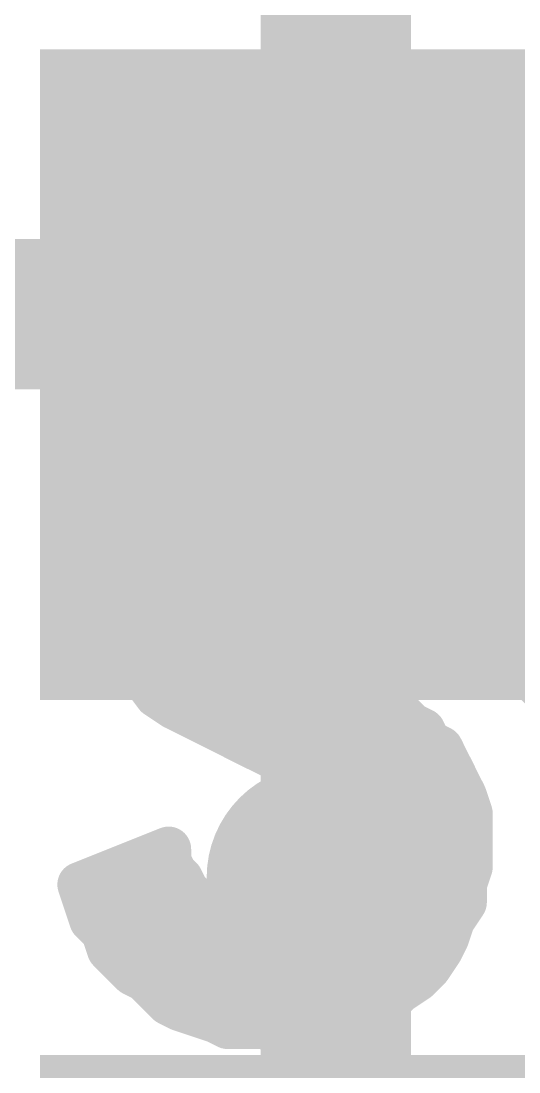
# Model space of a CAD drawing. Extents: x -0.5 to 61.7, y -0.1 to 16.6.
# Drawn here: x 22.963 to 23.805, y 4.751 to 6.528 of the extents above; entities that cross this region are included whole.
import ezdxf

# ---------------------------------------------------------------- set-up
doc = ezdxf.new("R2010")
doc.units = 0
for name, color, linetype in [('1', 12, 'CONTINUOUS'), ('16', 132, 'CONTINUOUS'), ('21', 41, 'CONTINUOUS'), ('22', 40, 'CONTINUOUS')]:
    doc.layers.add(name, color=color, linetype=linetype)

# ---------------------------------------------------------------- blocks, each defined once
blk = doc.blocks.new('RECT')
blk.add_solid([(-0.5, -0.5), (0.5, -0.5), (-0.5, 0.5), (0.5, 0.5)])

msp = doc.modelspace()

# ---------------------------------------------------------------- linework, layer by layer
at = {"layer": '1', "const_width": 0.254}
msp.add_lwpolyline([(23.495, 6.8262), (23.495, 1.27)], dxfattribs=at)
at = {"layer": '16', "const_width": 0.254}
for points in [[(22.5425, 6.0325), (23.3925, 6.0325)], [(23.3925, 6.0325), (23.495, 5.93)], [(23.495, 5.93), (23.495, 5.8738)], [(23.495, 5.8738), (24.13, 5.2388)]]:
    msp.add_lwpolyline(points, dxfattribs=at)
at = {"layer": '16', "const_width": 0.127}
for points in [[(23.4374, 6.0774, 1), (23.3476, 5.9876)], [(23.3925, 5.969, 1), (23.3925, 6.096)], [(23.5585, 5.93, 1), (23.4315, 5.93)], [(23.4501, 5.8851, 1), (23.5399, 5.9749)], [(23.5399, 5.9187, 1), (23.4501, 5.8288)], [(23.4315, 5.8738, 1), (23.5585, 5.8738)]]:
    msp.add_lwpolyline(points, format="xyb", dxfattribs=at)
at = {"layer": '21', "const_width": 0.0762}
for points in [[(23.3823, 5.828), (23.3523, 5.818)], [(23.4123, 5.828), (23.3823, 5.828)], [(23.4322, 5.828), (23.4123, 5.828)], [(23.4522, 5.828), (23.4322, 5.828)], [(23.4723, 5.818), (23.4522, 5.828)], [(23.3023, 5.808), (23.2722, 5.798)], [(23.3223, 5.818), (23.3023, 5.808)], [(23.3523, 5.818), (23.3223, 5.818)], [(23.4923, 5.818), (23.4723, 5.818)], [(23.5123, 5.808), (23.4923, 5.818)], [(23.5323, 5.798), (23.5123, 5.808)], [(23.2722, 5.798), (23.2523, 5.788)], [(23.2586, 5.7912), (23.539, 5.7912)], [(23.5423, 5.788), (23.5323, 5.798)], [(23.2523, 5.788), (23.2323, 5.768)], [(23.5623, 5.778), (23.5423, 5.788)], [(23.5823, 5.768), (23.5623, 5.778)], [(23.2323, 5.768), (23.2123, 5.748)], [(23.5922, 5.748), (23.5823, 5.768)], [(23.1923, 5.738), (23.1723, 5.718)], [(23.2123, 5.748), (23.1923, 5.738)], [(23.6122, 5.738), (23.5922, 5.748)], [(23.6223, 5.718), (23.6122, 5.738)], [(23.1723, 5.718), (23.1623, 5.688)], [(23.1713, 5.715), (23.6253, 5.715)], [(23.6323, 5.708), (23.6223, 5.718)], [(23.6423, 5.688), (23.6323, 5.708)], [(23.1623, 5.688), (23.1523, 5.668)], [(23.6523, 5.668), (23.6423, 5.688)], [(23.1523, 5.668), (23.1423, 5.638)], [(23.3323, 5.658), (23.3422, 5.668)], [(23.3422, 5.668), (23.3622, 5.668)], [(23.3622, 5.668), (23.3723, 5.678)], [(23.3723, 5.678), (23.4223, 5.678)], [(23.4223, 5.678), (23.4322, 5.668)], [(23.4322, 5.668), (23.4522, 5.668)], [(23.4522, 5.668), (23.4623, 5.658)], [(23.6623, 5.648), (23.6523, 5.668)], [(23.3123, 5.638), (23.3223, 5.648)], [(23.3223, 5.648), (23.3223, 5.658)], [(23.3223, 5.658), (23.3323, 5.658)], [(23.4623, 5.658), (23.4723, 5.658)], [(23.4723, 5.658), (23.4723, 5.648)], [(23.4723, 5.648), (23.4823, 5.638)], [(23.5323, 5.578), (23.6623, 5.648)], [(23.1423, 5.638), (23.1323, 5.618)], [(23.1425, 5.6388), (23.3131, 5.6388)], [(23.3023, 5.628), (23.3123, 5.638)], [(23.4815, 5.6388), (23.6452, 5.6388)], [(23.4823, 5.638), (23.4923, 5.638)], [(23.4923, 5.638), (23.5023, 5.628)], [(23.1323, 5.618), (23.1323, 5.588)], [(23.2823, 5.608), (23.2923, 5.618)], [(23.2923, 5.618), (23.2923, 5.628)], [(23.2923, 5.628), (23.3023, 5.628)], [(23.5023, 5.628), (23.5023, 5.618)], [(23.5023, 5.618), (23.5123, 5.608)], [(23.2823, 5.538), (23.2823, 5.608)], [(23.5123, 5.608), (23.5222, 5.598)], [(23.5222, 5.598), (23.5222, 5.588)], [(23.1323, 5.588), (23.1223, 5.558)], [(23.5222, 5.588), (23.5323, 5.578)], [(23.1238, 5.5626), (23.2823, 5.5626)], [(23.1223, 5.558), (23.1323, 5.508)], [(23.2923, 5.528), (23.2823, 5.538)], [(23.3023, 5.518), (23.2923, 5.528)], [(23.1323, 5.508), (23.1423, 5.458)], [(23.3123, 5.508), (23.3023, 5.518)], [(23.3223, 5.498), (23.3123, 5.508)], [(23.3323, 5.488), (23.3223, 5.498)], [(23.3523, 5.478), (23.3323, 5.488)], [(23.1366, 5.4864), (23.3355, 5.4864)], [(23.3622, 5.468), (23.3523, 5.478)], [(23.1423, 5.458), (23.1623, 5.428)], [(23.3823, 5.458), (23.3622, 5.468)], [(23.4023, 5.448), (23.3823, 5.458)], [(23.4223, 5.438), (23.4023, 5.448)], [(23.4423, 5.428), (23.4223, 5.438)], [(23.1623, 5.428), (23.1923, 5.388)], [(23.4623, 5.428), (23.4423, 5.428)], [(23.4823, 5.418), (23.4623, 5.428)], [(23.5023, 5.408), (23.4823, 5.418)], [(23.1756, 5.4102), (23.4978, 5.4102)], [(23.5222, 5.398), (23.5023, 5.408)], [(23.1923, 5.388), (23.2223, 5.368)], [(23.5423, 5.388), (23.5222, 5.398)], [(23.5623, 5.378), (23.5423, 5.388)], [(23.2223, 5.368), (23.2623, 5.348)], [(23.5823, 5.368), (23.5623, 5.378)], [(23.6023, 5.358), (23.5823, 5.368)], [(23.2623, 5.348), (23.3023, 5.328)], [(23.6223, 5.338), (23.6023, 5.358)], [(23.2903, 5.334), (23.6303, 5.334)], [(23.3023, 5.328), (23.3422, 5.308)], [(23.6423, 5.328), (23.6223, 5.338)], [(23.6523, 5.308), (23.6423, 5.328)], [(23.3422, 5.308), (23.3823, 5.288)], [(23.6723, 5.298), (23.6523, 5.308)], [(23.6822, 5.278), (23.6723, 5.298)], [(23.3823, 5.288), (23.4223, 5.268)], [(23.6923, 5.258), (23.6822, 5.278)], [(23.4223, 5.268), (23.4522, 5.258)], [(23.4522, 5.258), (23.4923, 5.238)], [(23.4527, 5.2578), (23.6924, 5.2578)], [(23.7022, 5.238), (23.6923, 5.258)], [(23.4923, 5.238), (23.5123, 5.208)], [(23.7123, 5.218), (23.7022, 5.238)], [(23.5123, 5.208), (23.5423, 5.188)], [(23.7223, 5.188), (23.7123, 5.218)], [(23.5423, 5.188), (23.5523, 5.158)], [(23.7223, 5.098), (23.7223, 5.188)], [(23.5444, 5.1816), (23.7223, 5.1816)], [(23.5523, 5.158), (23.5523, 5.068)], [(23.2123, 5.128), (23.0623, 5.068)], [(23.2123, 5.108), (23.2123, 5.128)], [(23.1558, 5.1054), (23.2136, 5.1054)], [(23.2223, 5.088), (23.2123, 5.108)], [(23.5523, 5.1054), (23.7223, 5.1054)], [(23.7123, 5.068), (23.7223, 5.098)], [(23.2323, 5.078), (23.2223, 5.088)], [(23.0623, 5.068), (23.0723, 5.038)], [(23.2423, 5.058), (23.2323, 5.078)], [(23.5523, 5.068), (23.5423, 5.058)], [(23.7123, 5.038), (23.7123, 5.068)], [(23.2523, 5.048), (23.2423, 5.058)], [(23.2623, 5.038), (23.2523, 5.048)], [(23.5423, 5.048), (23.5323, 5.038)], [(23.5423, 5.058), (23.5423, 5.048)], [(23.0723, 5.038), (23.0823, 5.008)], [(23.0752, 5.0292), (23.2711, 5.0292)], [(23.2722, 5.028), (23.2623, 5.038)], [(23.2823, 5.018), (23.2722, 5.028)], [(23.5323, 5.038), (23.5222, 5.018)], [(23.5279, 5.0292), (23.7064, 5.0292)], [(23.6923, 5.008), (23.7123, 5.038)], [(23.2923, 5.008), (23.2823, 5.018)], [(23.5222, 5.018), (23.5123, 5.008)], [(23.0823, 5.008), (23.1023, 4.988)], [(23.3023, 4.998), (23.2923, 5.008)], [(23.3223, 4.988), (23.3023, 4.998)], [(23.4923, 4.998), (23.4723, 4.988)], [(23.5023, 5.008), (23.4923, 4.998)], [(23.5123, 5.008), (23.5023, 5.008)], [(23.6822, 4.978), (23.6923, 5.008)], [(23.1023, 4.988), (23.1122, 4.958)], [(23.3323, 4.988), (23.3223, 4.988)], [(23.3523, 4.978), (23.3323, 4.988)], [(23.3823, 4.978), (23.3523, 4.978)], [(23.4023, 4.968), (23.3823, 4.978)], [(23.4223, 4.978), (23.4023, 4.968)], [(23.4522, 4.978), (23.4223, 4.978)], [(23.4623, 4.988), (23.4522, 4.978)], [(23.4723, 4.988), (23.4623, 4.988)], [(23.6723, 4.958), (23.6822, 4.978)], [(23.1122, 4.958), (23.1323, 4.938)], [(23.6523, 4.928), (23.6723, 4.958)], [(23.1173, 4.953), (23.6689, 4.953)], [(23.1323, 4.938), (23.1523, 4.918)], [(23.6323, 4.908), (23.6523, 4.928)], [(23.1523, 4.918), (23.1723, 4.908)], [(23.1723, 4.908), (23.1923, 4.888)], [(23.6023, 4.888), (23.6323, 4.908)], [(23.1923, 4.888), (23.2123, 4.868)], [(23.5823, 4.868), (23.6023, 4.888)], [(23.2035, 4.8768), (23.5911, 4.8768)], [(23.2123, 4.868), (23.2323, 4.858)], [(23.5523, 4.858), (23.5823, 4.868)], [(23.2323, 4.858), (23.2623, 4.848)], [(23.5222, 4.848), (23.5523, 4.858)], [(23.2623, 4.848), (23.2923, 4.838)], [(23.2923, 4.838), (23.3123, 4.828)], [(23.4623, 4.828), (23.4923, 4.838)], [(23.4923, 4.838), (23.5222, 4.848)], [(23.3123, 4.828), (23.3723, 4.828)], [(23.3723, 4.828), (23.4023, 4.818)], [(23.4023, 4.818), (23.4322, 4.828)], [(23.4322, 4.828), (23.4623, 4.828)]]:
    msp.add_lwpolyline(points, dxfattribs=at)
at = {"layer": '21', "const_width": 0.0381}
for points in [[(23.3823, 5.8471, 1), (23.3823, 5.809)], [(23.3883, 5.8099, 1), (23.3762, 5.8461)], [(23.4123, 5.8471, 1), (23.4123, 5.809)], [(23.4123, 5.809, 1), (23.4123, 5.8471)], [(23.4322, 5.8471, 1), (23.4322, 5.809)], [(23.4322, 5.809, 1), (23.4322, 5.8471)], [(23.4608, 5.845, 1), (23.4437, 5.811)], [(23.4522, 5.809, 1), (23.4522, 5.8471)], [(23.3083, 5.7899, 1), (23.2962, 5.8261)], [(23.3223, 5.8371, 1), (23.3223, 5.799)], [(23.3308, 5.801, 1), (23.3137, 5.835)], [(23.3462, 5.8361, 1), (23.3583, 5.7999)], [(23.3523, 5.799, 1), (23.3523, 5.8371)], [(23.4723, 5.8371, 1), (23.4723, 5.799)], [(23.4637, 5.801, 1), (23.4808, 5.835)], [(23.5008, 5.835, 1), (23.4837, 5.801)], [(23.4923, 5.799, 1), (23.4923, 5.8371)], [(23.5208, 5.825, 1), (23.5037, 5.791)], [(23.2586, 5.8102, 1), (23.2586, 5.7721)], [(23.2662, 5.8161, 1), (23.2783, 5.7799)], [(23.2808, 5.781, 1), (23.2637, 5.815)], [(23.2937, 5.825, 1), (23.3108, 5.791)], [(23.5037, 5.791, 1), (23.5208, 5.825)], [(23.5457, 5.8115, 1), (23.5188, 5.7845)], [(23.5237, 5.781, 1), (23.5408, 5.815)], [(23.539, 5.7721, 1), (23.539, 5.8102)], [(23.2437, 5.805, 1), (23.2608, 5.771)], [(23.2657, 5.7745, 1), (23.2388, 5.8015)], [(23.5508, 5.805, 1), (23.5337, 5.771)], [(23.5288, 5.7745, 1), (23.5557, 5.8015)], [(23.5708, 5.795, 1), (23.5537, 5.761)], [(23.5537, 5.761, 1), (23.5708, 5.795)], [(23.2188, 5.7815, 1), (23.2457, 5.7545)], [(23.2457, 5.7545, 1), (23.2188, 5.7815)], [(23.5993, 5.7765, 1), (23.5652, 5.7595)], [(23.5737, 5.751, 1), (23.5908, 5.785)], [(23.2057, 5.7245, 1), (23.1788, 5.7515)], [(23.1988, 5.7615, 1), (23.2257, 5.7345)], [(23.2208, 5.731, 1), (23.2037, 5.765)], [(23.6008, 5.765, 1), (23.5837, 5.731)], [(23.5752, 5.7395, 1), (23.6093, 5.7565)], [(23.6293, 5.7465, 1), (23.5952, 5.7295)], [(23.1837, 5.755, 1), (23.2008, 5.721)], [(23.6037, 5.721, 1), (23.6208, 5.755)], [(23.1713, 5.734, 1), (23.1713, 5.6959)], [(23.1588, 5.7315, 1), (23.1857, 5.7045)], [(23.1903, 5.712, 1), (23.1542, 5.724)], [(23.6357, 5.7315, 1), (23.6088, 5.7045)], [(23.6052, 5.7095, 1), (23.6393, 5.7265)], [(23.6493, 5.7165, 1), (23.6152, 5.6995)], [(23.6188, 5.6945, 1), (23.6457, 5.7215)], [(23.6253, 5.6959, 1), (23.6253, 5.734)], [(23.1793, 5.6795, 1), (23.1452, 5.6965)], [(23.6593, 5.6965, 1), (23.6252, 5.6795)], [(23.1703, 5.662, 1), (23.1342, 5.674)], [(23.1442, 5.694, 1), (23.1803, 5.682)], [(23.3422, 5.6871, 1), (23.3422, 5.649)], [(23.3557, 5.6545, 1), (23.3288, 5.6815)], [(23.3723, 5.697, 1), (23.3723, 5.6589)], [(23.3857, 5.6645, 1), (23.3588, 5.6915)], [(23.3622, 5.649, 1), (23.3622, 5.6871)], [(23.4357, 5.6915, 1), (23.4088, 5.6645)], [(23.4322, 5.6871, 1), (23.4322, 5.649)], [(23.4223, 5.6589, 1), (23.4223, 5.697)], [(23.4657, 5.6815, 1), (23.4388, 5.6545)], [(23.4522, 5.649, 1), (23.4522, 5.6871)], [(23.6252, 5.6795, 1), (23.6593, 5.6965)], [(23.6693, 5.6765, 1), (23.6352, 5.6595)], [(23.1352, 5.6765, 1), (23.1693, 5.6595)], [(23.3223, 5.6771, 1), (23.3223, 5.639)], [(23.3413, 5.658, 1), (23.3032, 5.658)], [(23.3357, 5.6345, 1), (23.3088, 5.6615)], [(23.3188, 5.6715, 1), (23.3457, 5.6445)], [(23.3323, 5.639, 1), (23.3323, 5.6771)], [(23.3488, 5.6815, 1), (23.3757, 5.6545)], [(23.4188, 5.6545, 1), (23.4457, 5.6815)], [(23.4623, 5.6771, 1), (23.4623, 5.639)], [(23.4488, 5.6445, 1), (23.4757, 5.6715)], [(23.4913, 5.658, 1), (23.4532, 5.658)], [(23.4857, 5.6615, 1), (23.4588, 5.6345)], [(23.4723, 5.639, 1), (23.4723, 5.6771)], [(23.6352, 5.6595, 1), (23.6693, 5.6765)], [(23.6713, 5.6312, 1), (23.6532, 5.6648)], [(23.1425, 5.6579, 1), (23.1425, 5.6198)], [(23.1593, 5.6295, 1), (23.1252, 5.6465)], [(23.2988, 5.6515, 1), (23.3257, 5.6245)], [(23.3257, 5.6245, 1), (23.2988, 5.6515)], [(23.3131, 5.6198, 1), (23.3131, 5.6579)], [(23.4815, 5.6579, 1), (23.4815, 5.6198)], [(23.4823, 5.657, 1), (23.4823, 5.6189)], [(23.4688, 5.6245, 1), (23.4957, 5.6515)], [(23.5057, 5.6515, 1), (23.4788, 5.6245)], [(23.4923, 5.6189, 1), (23.4923, 5.657)], [(23.6452, 5.6198, 1), (23.6452, 5.6579)], [(23.6452, 5.6395, 1), (23.6793, 5.6565)], [(23.1513, 5.618, 1), (23.1132, 5.618)], [(23.1242, 5.644, 1), (23.1603, 5.632)], [(23.3113, 5.628, 1), (23.2732, 5.628)], [(23.2923, 5.6471, 1), (23.2923, 5.609)], [(23.3057, 5.6045, 1), (23.2788, 5.6315)], [(23.2888, 5.6415, 1), (23.3157, 5.6145)], [(23.3023, 5.609, 1), (23.3023, 5.6471)], [(23.3032, 5.648, 1), (23.3413, 5.648)], [(23.4532, 5.648, 1), (23.4913, 5.648)], [(23.5157, 5.6315, 1), (23.4888, 5.6045)], [(23.5213, 5.628, 1), (23.4832, 5.628)], [(23.4888, 5.6145, 1), (23.5157, 5.6415)], [(23.1152, 5.6265, 1), (23.1493, 5.6095)], [(23.2688, 5.6215, 1), (23.2957, 5.5945)], [(23.3013, 5.608, 1), (23.2632, 5.608)], [(23.2732, 5.618, 1), (23.3113, 5.618)], [(23.4832, 5.618, 1), (23.5213, 5.618)], [(23.5257, 5.6215, 1), (23.4988, 5.5945)], [(23.4988, 5.5945, 1), (23.5257, 5.6215)], [(23.5413, 5.598, 1), (23.5032, 5.598)], [(23.1503, 5.582, 1), (23.1142, 5.594)], [(23.5357, 5.6015, 1), (23.5088, 5.5745)], [(23.5088, 5.5845, 1), (23.5357, 5.6115)], [(23.1238, 5.5817, 1), (23.1238, 5.5436)], [(23.1132, 5.588, 1), (23.1513, 5.588)], [(23.2823, 5.5436, 1), (23.2823, 5.5817)], [(23.5032, 5.588, 1), (23.5413, 5.588)], [(23.5232, 5.5948, 1), (23.5413, 5.5612)], [(23.5188, 5.5645, 1), (23.5457, 5.5915)], [(23.1409, 5.5617, 1), (23.1036, 5.5543)], [(23.1042, 5.564, 1), (23.1403, 5.552)], [(23.2957, 5.5515, 1), (23.2688, 5.5245)], [(23.3057, 5.5415, 1), (23.2788, 5.5145)], [(23.1509, 5.5117, 1), (23.1136, 5.5043)], [(23.2632, 5.538, 1), (23.3013, 5.538)], [(23.2788, 5.5145, 1), (23.3057, 5.5415)], [(23.3157, 5.5315, 1), (23.2888, 5.5045)], [(23.2888, 5.5045, 1), (23.3157, 5.5315)], [(23.3257, 5.5215, 1), (23.2988, 5.4945)], [(23.1136, 5.5043, 1), (23.1509, 5.5117)], [(23.2988, 5.4945, 1), (23.3257, 5.5215)], [(23.3357, 5.5115, 1), (23.3088, 5.4845)], [(23.3088, 5.4845, 1), (23.3357, 5.5115)], [(23.3408, 5.505, 1), (23.3237, 5.471)], [(23.1366, 5.5055, 1), (23.1366, 5.4674)], [(23.3188, 5.4745, 1), (23.3457, 5.5015)], [(23.3657, 5.4915, 1), (23.3388, 5.4645)], [(23.3355, 5.4674, 1), (23.3355, 5.5055)], [(23.3437, 5.461, 1), (23.3608, 5.495)], [(23.1581, 5.4686, 1), (23.1264, 5.4474)], [(23.3708, 5.485, 1), (23.3537, 5.451)], [(23.3488, 5.4545, 1), (23.3757, 5.4815)], [(23.3908, 5.475, 1), (23.3737, 5.441)], [(23.3737, 5.441, 1), (23.3908, 5.475)], [(23.1236, 5.4543, 1), (23.1609, 5.4617)], [(23.4108, 5.465, 1), (23.3937, 5.431)], [(23.3937, 5.431, 1), (23.4108, 5.465)], [(23.4308, 5.455, 1), (23.4137, 5.421)], [(23.4137, 5.421, 1), (23.4308, 5.455)], [(23.1775, 5.4394, 1), (23.147, 5.4166)], [(23.1464, 5.4174, 1), (23.1781, 5.4386)], [(23.4423, 5.447, 1), (23.4423, 5.4089)], [(23.4337, 5.411, 1), (23.4508, 5.445)], [(23.4708, 5.445, 1), (23.4537, 5.411)], [(23.4623, 5.4089, 1), (23.4623, 5.447)], [(23.4908, 5.435, 1), (23.4737, 5.401)], [(23.1756, 5.4293, 1), (23.1756, 5.3912)], [(23.4737, 5.401, 1), (23.4908, 5.435)], [(23.5108, 5.425, 1), (23.4937, 5.391)], [(23.4937, 5.391, 1), (23.5108, 5.425)], [(23.4978, 5.3912, 1), (23.4978, 5.4293)], [(23.2028, 5.4039, 1), (23.1817, 5.3721)], [(23.5308, 5.415, 1), (23.5137, 5.381)], [(23.5137, 5.381, 1), (23.5308, 5.415)], [(23.5508, 5.405, 1), (23.5337, 5.371)], [(23.5337, 5.371, 1), (23.5508, 5.405)], [(23.177, 5.3766, 1), (23.2075, 5.3994)], [(23.2308, 5.385, 1), (23.2137, 5.351)], [(23.2117, 5.3521, 1), (23.2328, 5.3839)], [(23.5708, 5.395, 1), (23.5537, 5.361)], [(23.5537, 5.361, 1), (23.5708, 5.395)], [(23.5908, 5.385, 1), (23.5737, 5.351)], [(23.5737, 5.351, 1), (23.5908, 5.385)], [(23.2708, 5.365, 1), (23.2537, 5.331)], [(23.2537, 5.331, 1), (23.2708, 5.365)], [(23.6157, 5.3715, 1), (23.5888, 5.3445)], [(23.5937, 5.341, 1), (23.6108, 5.375)], [(23.2903, 5.3531, 1), (23.2903, 5.315)], [(23.3108, 5.345, 1), (23.2937, 5.311)], [(23.6308, 5.355, 1), (23.6137, 5.321)], [(23.6088, 5.3245, 1), (23.6357, 5.3515)], [(23.6593, 5.3365, 1), (23.6252, 5.3195)], [(23.6303, 5.315, 1), (23.6303, 5.3531)], [(23.2937, 5.311, 1), (23.3108, 5.345)], [(23.6337, 5.311, 1), (23.6508, 5.345)], [(23.3508, 5.325, 1), (23.3337, 5.291)], [(23.3337, 5.291, 1), (23.3508, 5.325)], [(23.6608, 5.325, 1), (23.6437, 5.291)], [(23.6352, 5.2995, 1), (23.6693, 5.3165)], [(23.6893, 5.3065, 1), (23.6552, 5.2895)], [(23.6637, 5.281, 1), (23.6808, 5.315)], [(23.3908, 5.305, 1), (23.3737, 5.271)], [(23.3737, 5.271, 1), (23.3908, 5.305)], [(23.6993, 5.2865, 1), (23.6652, 5.2695)], [(23.4283, 5.2861, 1), (23.4162, 5.2499)], [(23.4137, 5.251, 1), (23.4308, 5.285)], [(23.4608, 5.275, 1), (23.4437, 5.241)], [(23.4527, 5.2769, 1), (23.4527, 5.2388)], [(23.4462, 5.2399, 1), (23.4583, 5.2761)], [(23.6652, 5.2695, 1), (23.6993, 5.2865)], [(23.7093, 5.2665, 1), (23.6752, 5.2495)], [(23.6924, 5.2388, 1), (23.6924, 5.2769)], [(23.6752, 5.2495, 1), (23.7093, 5.2665)], [(23.5081, 5.2486, 1), (23.4764, 5.2274)], [(23.4837, 5.221, 1), (23.5008, 5.255)], [(23.7193, 5.2465, 1), (23.6852, 5.2295)], [(23.6852, 5.2295, 1), (23.7193, 5.2465)], [(23.5228, 5.2239, 1), (23.5017, 5.1921)], [(23.7303, 5.224, 1), (23.6942, 5.212)], [(23.6952, 5.2095, 1), (23.7293, 5.2265)], [(23.4964, 5.1974, 1), (23.5281, 5.2186)], [(23.5603, 5.194, 1), (23.5242, 5.182)], [(23.7413, 5.188, 1), (23.7032, 5.188)], [(23.5444, 5.2007, 1), (23.5444, 5.1626)], [(23.5317, 5.1721, 1), (23.5528, 5.2039)], [(23.7042, 5.182, 1), (23.7403, 5.194)], [(23.7223, 5.1626, 1), (23.7223, 5.2007)], [(23.5713, 5.158, 1), (23.5332, 5.158)], [(23.5342, 5.152, 1), (23.5703, 5.164)], [(23.2313, 5.128, 1), (23.1932, 5.128)], [(23.2193, 5.1103, 1), (23.2052, 5.1457)], [(23.1558, 5.1245, 1), (23.1558, 5.0864)], [(23.2293, 5.1165, 1), (23.1952, 5.0995)], [(23.2136, 5.0864, 1), (23.2136, 5.1245)], [(23.5523, 5.1245, 1), (23.5523, 5.0864)], [(23.7403, 5.092, 1), (23.7042, 5.104)], [(23.7223, 5.0864, 1), (23.7223, 5.1245)], [(23.1932, 5.108, 1), (23.2313, 5.108)], [(23.2357, 5.1015, 1), (23.2088, 5.0745)], [(23.0552, 5.0857, 1), (23.0693, 5.0503)], [(23.0803, 5.074, 1), (23.0442, 5.062)], [(23.2052, 5.0795, 1), (23.2393, 5.0965)], [(23.2493, 5.0865, 1), (23.2152, 5.0695)], [(23.2188, 5.0645, 1), (23.2457, 5.0915)], [(23.5657, 5.0545, 1), (23.5388, 5.0815)], [(23.7313, 5.068, 1), (23.6932, 5.068)], [(23.7032, 5.098, 1), (23.7413, 5.098)], [(23.2557, 5.0715, 1), (23.2288, 5.0445)], [(23.2252, 5.0495, 1), (23.2593, 5.0665)], [(23.2657, 5.0615, 1), (23.2388, 5.0345)], [(23.5613, 5.058, 1), (23.5232, 5.058)], [(23.5288, 5.0715, 1), (23.5557, 5.0445)], [(23.5557, 5.0345, 1), (23.5288, 5.0615)], [(23.5332, 5.068, 1), (23.5713, 5.068)], [(23.6942, 5.074, 1), (23.7303, 5.062)], [(23.0903, 5.044, 1), (23.0542, 5.032)], [(23.0752, 5.0483, 1), (23.0752, 5.0102)], [(23.2388, 5.0345, 1), (23.2657, 5.0615)], [(23.2757, 5.0515, 1), (23.2488, 5.0245)], [(23.2488, 5.0245, 1), (23.2757, 5.0515)], [(23.2857, 5.0415, 1), (23.2588, 5.0145)], [(23.2711, 5.0102, 1), (23.2711, 5.0483)], [(23.5279, 5.0483, 1), (23.5279, 5.0102)], [(23.5188, 5.0515, 1), (23.5457, 5.0245)], [(23.5493, 5.0295, 1), (23.5152, 5.0465)], [(23.5232, 5.048, 1), (23.5613, 5.048)], [(23.7281, 5.0274, 1), (23.6964, 5.0486)], [(23.7064, 5.0102, 1), (23.7064, 5.0483)], [(23.0542, 5.032, 1), (23.0903, 5.044)], [(23.2588, 5.0145, 1), (23.2857, 5.0415)], [(23.2957, 5.0315, 1), (23.2688, 5.0045)], [(23.2688, 5.0045, 1), (23.2957, 5.0315)], [(23.5357, 5.0045, 1), (23.5088, 5.0315)], [(23.6932, 5.038, 1), (23.7313, 5.038)], [(23.0957, 5.0215, 1), (23.0688, 4.9945)], [(23.0642, 5.002, 1), (23.1003, 5.014)], [(23.3057, 5.0215, 1), (23.2788, 4.9945)], [(23.2788, 4.9945, 1), (23.3057, 5.0215)], [(23.3108, 5.015, 1), (23.2937, 4.981)], [(23.2888, 4.9845, 1), (23.3157, 5.0115)], [(23.4788, 5.0115, 1), (23.5057, 4.9845)], [(23.5023, 5.0271, 1), (23.5023, 4.9889)], [(23.5008, 4.981, 1), (23.4837, 5.015)], [(23.5157, 4.9945, 1), (23.4888, 5.0215)], [(23.4988, 5.0215, 1), (23.5257, 4.9945)], [(23.5052, 5.0265, 1), (23.5393, 5.0095)], [(23.5123, 4.9889, 1), (23.5123, 5.0271)], [(23.6764, 5.0186, 1), (23.7081, 4.9974)], [(23.7103, 5.002, 1), (23.6742, 5.014)], [(23.1203, 4.994, 1), (23.0842, 4.982)], [(23.0888, 4.9745, 1), (23.1157, 5.0015)], [(23.3223, 5.0071, 1), (23.3223, 4.969)], [(23.3408, 5.005, 1), (23.3237, 4.971)], [(23.3137, 4.971, 1), (23.3308, 5.005)], [(23.3323, 4.969, 1), (23.3323, 5.0071)], [(23.3523, 4.9971, 1), (23.3523, 4.959)], [(23.3437, 4.961, 1), (23.3608, 4.995)], [(23.3908, 4.995, 1), (23.3737, 4.961)], [(23.3823, 4.959, 1), (23.3823, 4.9971)], [(23.4223, 4.9971, 1), (23.4223, 4.959)], [(23.4308, 4.961, 1), (23.4137, 4.995)], [(23.4623, 5.0071, 1), (23.4623, 4.969)], [(23.4757, 4.9745, 1), (23.4488, 5.0015)], [(23.4522, 4.959, 1), (23.4522, 4.9971)], [(23.4637, 5.005, 1), (23.4808, 4.971)], [(23.4723, 4.969, 1), (23.4723, 5.0071)], [(23.6993, 4.9695, 1), (23.6652, 4.9865)], [(23.1257, 4.9715, 1), (23.0988, 4.9445)], [(23.3937, 4.985, 1), (23.4108, 4.951)], [(23.3937, 4.951, 1), (23.4108, 4.985)], [(23.4388, 4.9915, 1), (23.4657, 4.9645)], [(23.6881, 4.9474, 1), (23.6564, 4.9686)], [(23.6642, 4.984, 1), (23.7003, 4.972)], [(23.0942, 4.952, 1), (23.1303, 4.964)], [(23.1173, 4.9721, 1), (23.1173, 4.934)], [(23.1457, 4.9515, 1), (23.1188, 4.9245)], [(23.6552, 4.9665, 1), (23.6893, 4.9495)], [(23.6689, 4.934, 1), (23.6689, 4.9721)], [(23.1188, 4.9245, 1), (23.1457, 4.9515)], [(23.6364, 4.9386, 1), (23.6681, 4.9174)], [(23.6657, 4.9145, 1), (23.6388, 4.9415)], [(23.1608, 4.935, 1), (23.1437, 4.901)], [(23.1388, 4.9045, 1), (23.1657, 4.9315)], [(23.1857, 4.9215, 1), (23.1588, 4.8945)], [(23.1637, 4.891, 1), (23.1808, 4.925)], [(23.6188, 4.9215, 1), (23.6457, 4.8945)], [(23.6428, 4.8921, 1), (23.6217, 4.9239)], [(23.2057, 4.9015, 1), (23.1788, 4.8745)], [(23.5917, 4.9039, 1), (23.6128, 4.8721)], [(23.6157, 4.8745, 1), (23.5888, 4.9015)], [(23.1788, 4.8745, 1), (23.2057, 4.9015)], [(23.2035, 4.8959, 1), (23.2035, 4.8578)], [(23.2208, 4.885, 1), (23.2037, 4.851)], [(23.5883, 4.8499, 1), (23.5762, 4.8861)], [(23.5911, 4.8578, 1), (23.5911, 4.8959)], [(23.1988, 4.8545, 1), (23.2257, 4.8815)], [(23.2383, 4.8761, 1), (23.2262, 4.8399)], [(23.2237, 4.841, 1), (23.2408, 4.875)], [(23.5462, 4.8761, 1), (23.5583, 4.8399)], [(23.5583, 4.8399, 1), (23.5462, 4.8761)], [(23.5688, 4.8815, 1), (23.5957, 4.8545)], [(23.2683, 4.8661, 1), (23.2562, 4.8299)], [(23.2562, 4.8299, 1), (23.2683, 4.8661)], [(23.3008, 4.855, 1), (23.2837, 4.821)], [(23.2862, 4.8199, 1), (23.2983, 4.8561)], [(23.4862, 4.8561, 1), (23.4983, 4.8199)], [(23.4983, 4.8199, 1), (23.4862, 4.8561)], [(23.5162, 4.8661, 1), (23.5283, 4.8299)], [(23.5283, 4.8299, 1), (23.5162, 4.8661)], [(23.3123, 4.8471, 1), (23.3123, 4.809)], [(23.3037, 4.811, 1), (23.3208, 4.845)], [(23.3783, 4.8461, 1), (23.3662, 4.8099)], [(23.3723, 4.809, 1), (23.3723, 4.8471)], [(23.3962, 4.8361, 1), (23.4083, 4.7999)], [(23.3962, 4.7999, 1), (23.4083, 4.8361)], [(23.4322, 4.8471, 1), (23.4322, 4.809)], [(23.4383, 4.8099, 1), (23.4262, 4.8461)], [(23.4562, 4.8461, 1), (23.4683, 4.8099)], [(23.4623, 4.809, 1), (23.4623, 4.8471)]]:
    msp.add_lwpolyline(points, format="xyb", dxfattribs=at)
at = {"layer": '22', "const_width": 0.1905}
for points in [[(23.4671, 5.1753, 1), (23.4671, 4.9848)], [(23.5229, 4.9848, 1), (23.5229, 5.1753)]]:
    msp.add_lwpolyline(points, format="xyb", dxfattribs=at)
at = {"layer": '22', "const_width": 0.381}
msp.add_lwpolyline([(23.4671, 5.08), (23.5229, 5.08)], dxfattribs=at)

# ---------------------------------------------------------------- block references
at = {"layer": '16', "xscale": 1.1, "rotation": 270}
for p in [(23.495, 5.93), (23.495, 4.23)]:
    msp.add_blockref('RECT', p, dxfattribs=at)

doc.saveas('drawing.dxf')
